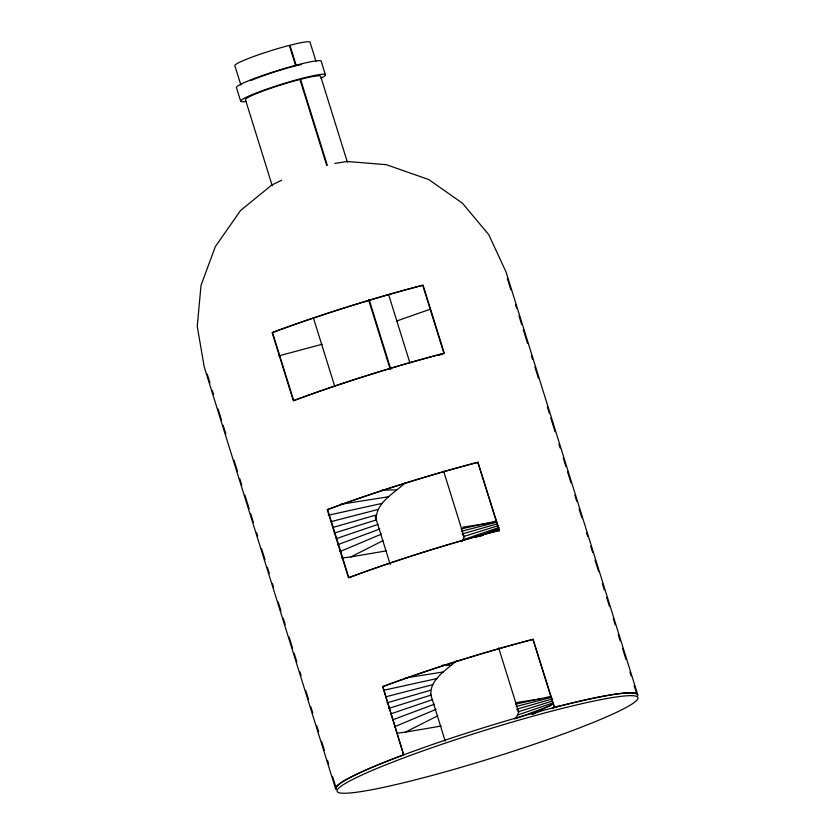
<?xml version="1.0" encoding="UTF-8"?>
<svg xmlns="http://www.w3.org/2000/svg" width="835" height="835" viewBox="0 0 835 835"><rect width="100%" height="100%" fill="white"/><g stroke="black" fill="none" stroke-linecap="round" stroke-linejoin="round"><path stroke-width="1.25" d="M461.682 541.748L463.258 539.702L463.957 536.435L462.726 534.807M514.694 719.019L517.836 714.927L518.535 711.67L517.303 710.032M334.23 533.137L376.334 519.902C375.207 502.9 394.099 493.328 404.892 483.131M388.807 708.372L430.912 695.127C429.566 679.398 446.527 670.035 456.63 660.631M327.268 509.663L327.644 509.601A157.565 14.278 -17.3 0 1 477.891 462.36L499.403 530.308A158.274 14.341 -17.3 0 0 348.477 577.757L327.268 509.663A158.274 14.341 -17.3 0 1 478.194 462.204M341.807 558.041L350.857 556.914L383.119 540.579M496.22 529.797L498.526 528.639L475.752 537.385M281.729 180.151L271.563 185.203L240.543 210.524L215.294 246.669L201.016 285.372L197.248 326.412L204.241 366.983L335.743 789.179A158.274 14.341 -17.3 0 1 403.629 754.809L382.795 686.652A157.565 14.278 -17.3 0 1 533.033 639.412L554.544 707.36L551.935 708.675M397.679 733.109L405.434 732.138L437.697 715.814M532.375 714.363L553.104 703.863M339.866 551.591L381.564 534.066M394.444 726.815L436.141 709.291M532.041 714.405L540.381 710.898M439.158 355.251L442.748 353.873M337.57 544.785L379.894 528.962M479.457 536.561L483.089 535.204M490.343 532.49L493.976 531.133M393.358 719.561L434.471 704.187M515.905 718.57L550.964 705.46M557.864 706.191L554.242 707.516L533.033 639.412M430.505 309.117L396.427 321.099M336.202 538.669L378.078 524.359M463.258 539.702L498.975 527.501M390.78 713.894L432.655 699.594M517.836 714.927L553.553 702.726M463.957 536.435L498.631 525.539M518.535 711.67L551.966 701.16M332.445 527.584L375.917 515.059M462.11 533.982L496.877 523.962M387.022 702.809L430.484 690.284M516.688 709.207L552.697 698.832M322.216 344.25L278.827 355.856M331.359 521.562L378.005 509.486M461.525 531.269L496.825 522.136M385.937 696.787L432.582 684.721M516.103 706.504L551.403 697.371M301.31 64.472L296.268 65.683L289.912 45.257L297.458 43.43A39.391 3.57 -17.3 0 1 310.004 42.136L315.995 61.362M328.28 515.237L382.388 503.328M461.15 528.899L496.376 521.134M384.121 690.19L436.966 678.552M515.727 704.124L550.954 696.369M334.845 163.451L347.026 161.479L386.323 164.683L428.731 179.556L462.423 203.187L488.809 234.739L506.083 272.074L637.585 694.282M350.857 556.914L386.553 550.829M405.434 732.138L441.13 726.053M340.596 504.319L388.682 496.741M462.757 527.209L490.594 522.814M405.299 677.957L443.26 671.977M516.072 702.632L535.047 699.636M537.583 699.239L540.109 698.843M403.629 754.809L382.795 686.652M382.451 490.061L396.385 489.947M442.091 665.245L450.963 665.171M507.346 278.514L510.832 289.724M515.487 304.671L516.656 308.407M518.984 315.88L521.698 324.596M523.242 329.575L527.511 343.279M531.394 355.731L532.553 359.467M534.88 366.941L538.377 378.151M547.301 406.791L549.232 413.022M550.787 418.001L555.056 431.705M558.939 444.157L560.097 447.894M563.197 457.862L565.911 466.577M567.466 471.556L570.963 482.766M574.835 495.218L576.776 501.449M579.104 508.922L581.818 517.637M586.473 532.584L587.642 536.321M590.742 546.288L592.683 552.509M595.011 559.982L598.497 571.192M602.379 583.644L604.321 589.875M606.648 597.349L609.362 606.064M613.245 618.516L615.176 624.747M618.286 634.715L620.228 640.936M622.555 648.409L626.041 659.619M629.924 672.071L631.083 675.807M634.193 685.775L636.907 694.49A157.565 14.278 -17.3 0 0 477.954 729.487A157.565 14.278 -17.3 0 0 336.421 788.971L332.539 776.519M477.891 462.36L499.288 531.07M325.389 74.68L321.141 61.07A44.401 4.029 -17.3 0 0 276.354 70.933A44.401 4.029 -17.3 0 0 236.462 87.696L240.71 101.306M347.381 162.157L320.609 76.183A39.391 3.57 -17.3 0 0 308.063 77.488L300.517 79.304L327.268 165.194M388.651 294.661L409.954 363.058M443.656 471.253L464.187 537.166M498.662 647.845L518.796 712.505M369.133 299.629L390.749 369.028M326.715 165.413L299.942 79.44A39.391 3.57 -17.3 0 0 245.49 99.803L272.262 185.777M368.59 299.828L390.185 369.164M240.866 84.982L234.885 65.756A39.391 3.57 -17.3 0 1 289.338 45.393L295.705 65.819A39.391 3.57 -17.3 0 0 287.616 68.021M313.532 318.281L334.835 386.678M375.197 516.249L390.227 564.512M430.505 693.843L445.232 741.104M327.644 509.601L348.853 577.695A157.565 14.278 -17.3 0 1 499.1 530.455M207.247 374.237L209.961 382.952M212.288 390.425L213.457 394.162M218.112 409.108L221.599 420.318M223.154 425.297L225.868 434.023M234.009 460.179L237.505 471.378M239.833 478.852L241.774 485.083M244.874 495.051L249.143 508.745M250.698 513.723L253.412 522.449M256.512 532.406L257.681 536.143M261.553 548.595L265.05 559.805M267.377 567.278L269.319 573.509M272.419 583.467L273.577 587.203M278.232 602.15L280.946 610.876M283.274 618.349L285.215 624.57M289.098 637.022L292.584 648.231M294.139 653.221L296.853 661.936M299.963 671.893L301.122 675.63M305.777 690.576L308.491 699.302M310.818 706.765L312.76 712.996M316.642 725.448L318.573 731.679M321.684 741.647L324.397 750.362M327.497 760.32L328.666 764.056M554.544 707.36A158.274 14.341 -17.3 0 1 637.679 695.816M382.42 686.714A158.274 14.341 -17.3 0 1 533.335 639.255M246.168 101.463A44.401 4.029 -17.3 0 1 281.98 84.116A44.401 4.029 -17.3 0 1 320.943 78.198M250.709 80.567A39.391 3.57 -17.3 0 1 258.14 77.634M259.174 77.248A39.391 3.57 -17.3 0 1 275.414 71.706M276.625 71.319A39.391 3.57 -17.3 0 1 286.426 68.366M444.262 353.247L423.053 285.152A158.274 14.341 -17.3 0 0 272.127 332.612L293.336 400.706A158.274 14.341 -17.3 0 1 444.262 353.247M443.949 353.403L422.74 285.309A157.565 14.278 -17.3 0 0 272.502 332.549L293.711 400.643A157.565 14.278 -17.3 0 1 443.949 353.403M387.43 786.507A157.565 14.278 -17.3 0 0 634.882 701.995A157.565 14.278 -17.3 0 0 440.212 744.862A157.565 14.278 -17.3 0 0 387.43 786.507"/></g></svg>
